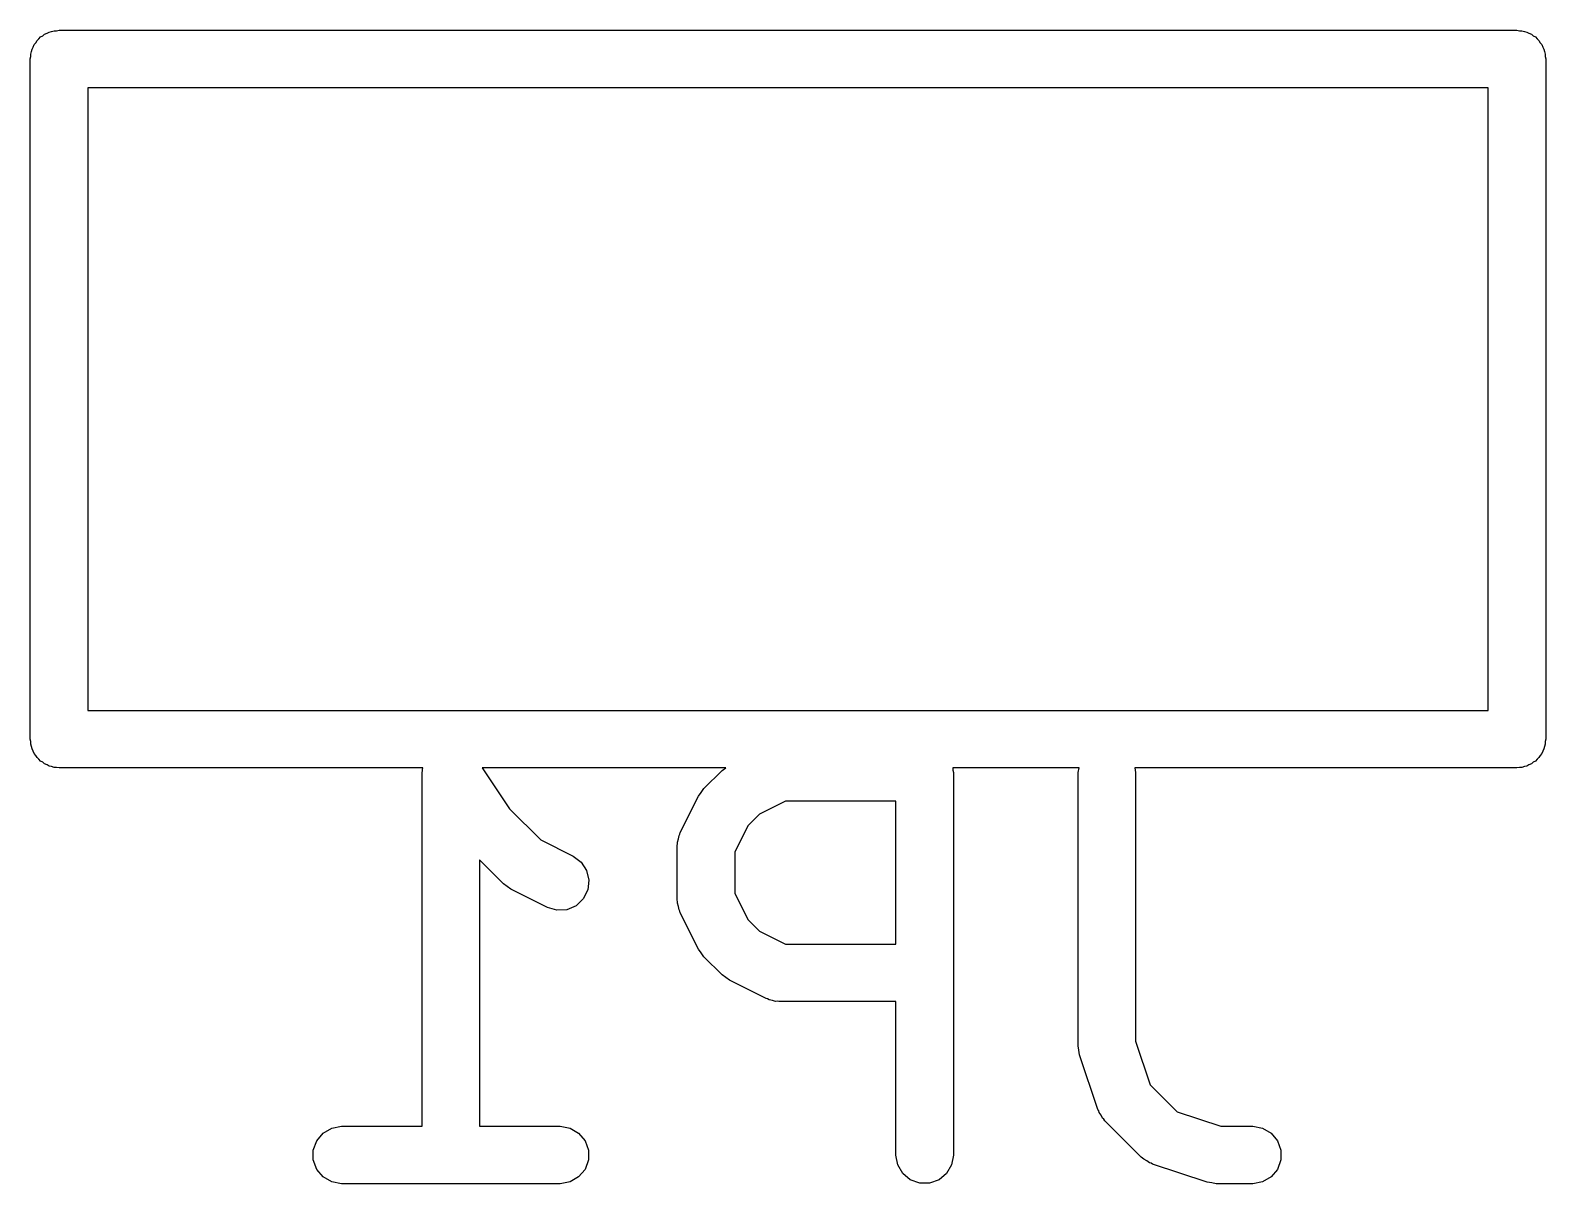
# Model space of a CAD drawing. Extents: x -0.3 to 76.5, y -74.5 to -2.2.
# Drawn here: x 1.02 to 4.98, y -56.551 to -53.536 of the extents above; entities that cross this region are included whole.
import ezdxf

# ---------------------------------------------------------------- set-up
doc = ezdxf.new("R2010")
doc.units = 0
doc.header["$MEASUREMENT"] = 0
doc.layers.add('BLACK', color=7, linetype='CONTINUOUS')

msp = doc.modelspace()

# ---------------------------------------------------------------- linework, layer by layer
at = {"layer": 'Black'}
for p, q in [((1.07581, -53.5394), (1.08198, -53.5371)), ((1.08198, -53.5371), (1.08854, -53.5371)), ((1.08854, -53.5371), (1.095, -53.536)), ((1.095, -53.536), (4.905, -53.536)), ((4.905, -53.536), (4.91146, -53.5371)), ((4.91146, -53.5371), (4.91802, -53.5371)), ((4.91802, -53.5371), (4.92419, -53.5394)), ((1.0278, -53.5797), (1.03005, -53.5735)), ((1.03005, -53.5735), (1.03427, -53.5685)), ((1.03427, -53.5685), (1.03755, -53.5628)), ((1.03755, -53.5628), (1.04257, -53.5586)), ((1.04257, -53.5586), (1.04679, -53.5535)), ((1.04679, -53.5535), (1.05247, -53.5503)), ((1.05247, -53.5503), (1.0575, -53.546)), ((1.0575, -53.546), (1.06367, -53.5438)), ((1.06367, -53.5438), (1.06935, -53.5405)), ((1.06935, -53.5405), (1.07581, -53.5394)), ((4.92419, -53.5394), (4.93065, -53.5405)), ((4.93065, -53.5405), (4.93633, -53.5438)), ((4.93633, -53.5438), (4.9425, -53.546)), ((4.9425, -53.546), (4.94753, -53.5503)), ((4.94753, -53.5503), (4.95321, -53.5535)), ((4.95321, -53.5535), (4.95743, -53.5586)), ((4.95743, -53.5586), (4.96245, -53.5628)), ((4.96245, -53.5628), (4.96573, -53.5685)), ((4.96573, -53.5685), (4.96995, -53.5735)), ((4.96995, -53.5735), (4.9722, -53.5797)), ((1.02, -53.611), (1.02114, -53.6045)), ((1.02, -55.389), (1.02, -53.611)), ((1.02114, -53.598), (1.02338, -53.5918)), ((1.02114, -53.6045), (1.02114, -53.598)), ((1.02338, -53.5918), (1.02452, -53.5853)), ((1.02452, -53.5853), (1.0278, -53.5797)), ((4.9722, -53.5797), (4.97548, -53.5853)), ((4.97548, -53.5853), (4.97662, -53.5918)), ((4.97662, -53.5918), (4.97886, -53.598)), ((4.97886, -53.598), (4.97886, -53.6045)), ((4.97886, -53.6045), (4.98, -53.611)), ((4.98, -53.611), (4.98, -55.389)), ((1.17, -53.686), (1.17, -55.314)), ((4.83, -53.686), (1.17, -53.686)), ((4.83, -55.314), (4.83, -53.686)), ((1.17, -55.314), (4.83, -55.314)), ((1.02114, -55.3955), (1.02, -55.389)), ((1.02114, -55.402), (1.02114, -55.3955)), ((4.98, -55.389), (4.97886, -55.3955)), ((4.97886, -55.3955), (4.97886, -55.402)), ((1.02338, -55.4082), (1.02114, -55.402)), ((1.02452, -55.4147), (1.02338, -55.4082)), ((1.0278, -55.4203), (1.02452, -55.4147)), ((1.03005, -55.4265), (1.0278, -55.4203)), ((1.03427, -55.4315), (1.03005, -55.4265)), ((1.03755, -55.4372), (1.03427, -55.4315)), ((1.04257, -55.4414), (1.03755, -55.4372)), ((4.96245, -55.4372), (4.95743, -55.4414)), ((4.96573, -55.4315), (4.96245, -55.4372)), ((4.96995, -55.4265), (4.96573, -55.4315)), ((4.9722, -55.4203), (4.96995, -55.4265)), ((4.97548, -55.4147), (4.9722, -55.4203)), ((4.97662, -55.4082), (4.97548, -55.4147)), ((4.97886, -55.402), (4.97662, -55.4082)), ((1.04679, -55.4465), (1.04257, -55.4414)), ((1.05247, -55.4497), (1.04679, -55.4465)), ((1.0575, -55.454), (1.05247, -55.4497)), ((1.06367, -55.4562), (1.0575, -55.454)), ((1.06935, -55.4595), (1.06367, -55.4562)), ((1.07581, -55.4606), (1.06935, -55.4595)), ((1.08198, -55.4629), (1.07581, -55.4606)), ((1.08854, -55.4629), (1.08198, -55.4629)), ((1.095, -55.464), (1.08854, -55.4629)), ((2.04571, -55.464), (1.095, -55.464)), ((2.04405, -55.4764), (2.04477, -55.4723)), ((2.04405, -56.4014), (2.04405, -55.4764)), ((2.0445, -55.4681), (2.04571, -55.464)), ((2.04477, -55.4723), (2.0445, -55.4681)), ((2.83786, -55.464), (2.20093, -55.464)), ((2.20093, -55.464), (2.27257, -55.5715)), ((2.7803, -55.5186), (2.82792, -55.471)), ((2.82792, -55.471), (2.83775, -55.4641)), ((2.83775, -55.4641), (2.83786, -55.464)), ((3.76052, -55.464), (3.431, -55.464)), ((3.431, -55.464), (3.431, -55.4699)), ((3.431, -55.4699), (3.43214, -55.4764)), ((3.43214, -55.4764), (3.43214, -56.4764)), ((3.75833, -55.4764), (3.76052, -55.464)), ((3.75833, -56.1907), (3.75833, -55.4764)), ((4.905, -55.464), (3.90615, -55.464)), ((3.90615, -55.464), (3.90833, -55.4764)), ((3.90833, -55.4764), (3.90833, -56.1785)), ((4.91146, -55.4629), (4.905, -55.464)), ((4.91802, -55.4629), (4.91146, -55.4629)), ((4.92419, -55.4606), (4.91802, -55.4629)), ((4.93065, -55.4595), (4.92419, -55.4606)), ((4.93633, -55.4562), (4.93065, -55.4595)), ((4.9425, -55.454), (4.93633, -55.4562)), ((4.94753, -55.4497), (4.9425, -55.454)), ((4.95321, -55.4465), (4.94753, -55.4497)), ((4.95743, -55.4414), (4.95321, -55.4465)), ((2.77341, -55.5284), (2.7803, -55.5186)), ((2.71863, -55.6333), (2.76625, -55.5381)), ((2.76625, -55.5381), (2.77341, -55.5284)), ((2.99389, -55.5514), (2.92538, -55.5856)), ((3.28214, -55.5514), (2.99389, -55.5514)), ((3.28214, -55.9252), (3.28214, -55.5514)), ((2.27257, -55.5715), (2.35395, -55.6528)), ((2.92538, -55.5856), (2.89497, -55.616)), ((2.71524, -55.6412), (2.7174, -55.6375)), ((2.7174, -55.6375), (2.71863, -55.6333)), ((2.89497, -55.616), (2.86071, -55.6846)), ((2.35395, -55.6528), (2.4383, -55.695)), ((2.71071, -55.6669), (2.71147, -55.6626)), ((2.71071, -55.8097), (2.71071, -55.6669)), ((2.71121, -55.6583), (2.71371, -55.6499)), ((2.71147, -55.6626), (2.71121, -55.6583)), ((2.71371, -55.6499), (2.71524, -55.6412)), ((2.25649, -55.7675), (2.19405, -55.7051)), ((2.19405, -55.7051), (2.19405, -56.4014)), ((2.4383, -55.695), (2.45922, -55.7105)), ((2.45922, -55.7105), (2.47357, -55.7323)), ((2.86071, -55.6846), (2.86071, -55.792)), ((2.47357, -55.7323), (2.47963, -55.7576)), ((2.26634, -55.7744), (2.25649, -55.7675)), ((2.27598, -55.7816), (2.26634, -55.7744)), ((2.37122, -55.8292), (2.27598, -55.7816)), ((2.47665, -55.7835), (2.465, -55.8068)), ((2.47963, -55.7576), (2.47665, -55.7835)), ((2.86071, -55.792), (2.89497, -55.8605)), ((2.39619, -55.8366), (2.37122, -55.8292)), ((2.42219, -55.835), (2.39619, -55.8366)), ((2.44609, -55.8247), (2.42219, -55.835)), ((2.465, -55.8068), (2.44609, -55.8247)), ((2.71147, -55.814), (2.71071, -55.8097)), ((2.71121, -55.8183), (2.71147, -55.814)), ((2.71371, -55.8267), (2.71121, -55.8183)), ((2.71524, -55.8354), (2.71371, -55.8267)), ((2.7174, -55.8391), (2.71524, -55.8354)), ((2.71863, -55.8433), (2.7174, -55.8391)), ((2.76625, -55.9385), (2.71863, -55.8433)), ((2.89497, -55.8605), (2.92538, -55.8909)), ((2.92538, -55.8909), (2.99389, -55.9252)), ((2.77341, -55.9482), (2.76625, -55.9385)), ((2.7803, -55.958), (2.77341, -55.9482)), ((2.99389, -55.9252), (3.28214, -55.9252)), ((2.82792, -56.0056), (2.7803, -55.958)), ((2.83775, -56.0125), (2.82792, -56.0056)), ((2.84741, -56.0197), (2.83775, -56.0125)), ((2.94265, -56.0673), (2.84741, -56.0197)), ((2.94679, -56.0685), (2.94265, -56.0673)), ((2.95054, -56.0707), (2.94679, -56.0685)), ((2.95919, -56.0722), (2.95054, -56.0707)), ((2.96761, -56.0747), (2.95919, -56.0722)), ((2.97193, -56.0744), (2.96761, -56.0747)), ((2.97619, -56.0752), (2.97193, -56.0744)), ((3.28214, -56.0752), (2.97619, -56.0752)), ((3.28214, -56.4764), (3.28214, -56.0752)), ((3.76042, -56.2025), (3.75833, -56.1907)), ((3.90833, -56.1785), (3.9465, -56.293)), ((3.76218, -56.2144), (3.76042, -56.2025)), ((3.8098, -56.3572), (3.76218, -56.2144)), ((3.9465, -56.293), (4.0167, -56.3632)), ((3.81186, -56.361), (3.8098, -56.3572)), ((3.81298, -56.3652), (3.81186, -56.361)), ((3.81802, -56.3724), (3.81298, -56.3652)), ((3.8222, -56.3801), (3.81802, -56.3724)), ((3.82544, -56.383), (3.8222, -56.3801)), ((3.82792, -56.3866), (3.82544, -56.383)), ((3.92316, -56.4818), (3.82792, -56.3866)), ((4.0167, -56.3632), (4.13122, -56.4014)), ((1.76838, -56.4389), (1.78512, -56.4189)), ((1.78512, -56.4189), (1.80768, -56.4059)), ((1.80768, -56.4059), (1.83333, -56.4014)), ((1.83333, -56.4014), (2.04405, -56.4014)), ((2.19405, -56.4014), (2.40476, -56.4014)), ((2.40476, -56.4014), (2.43041, -56.4059)), ((2.43041, -56.4059), (2.45297, -56.4189)), ((2.45297, -56.4189), (2.46971, -56.4389)), ((4.13122, -56.4014), (4.21429, -56.4014)), ((4.21429, -56.4014), (4.23994, -56.4059)), ((4.23994, -56.4059), (4.26249, -56.4189)), ((4.26249, -56.4189), (4.27924, -56.4389)), ((1.75947, -56.4634), (1.76838, -56.4389)), ((1.75947, -56.4894), (1.75947, -56.4634)), ((2.46971, -56.4389), (2.47862, -56.4634)), ((2.47862, -56.4634), (2.47862, -56.4894)), ((4.27924, -56.4389), (4.28815, -56.4634)), ((4.28815, -56.4634), (4.28815, -56.4894)), ((1.76838, -56.5139), (1.75947, -56.4894)), ((2.47862, -56.4894), (2.46971, -56.5139)), ((3.28667, -56.502), (3.28214, -56.4764)), ((3.29969, -56.5246), (3.28667, -56.502)), ((3.42762, -56.502), (3.4146, -56.5246)), ((3.43214, -56.4764), (3.42762, -56.502)), ((3.9267, -56.4843), (3.92316, -56.4818)), ((3.92957, -56.4875), (3.9267, -56.4843)), ((3.93729, -56.4917), (3.92957, -56.4875)), ((3.94449, -56.4967), (3.93729, -56.4917)), ((3.94867, -56.4979), (3.94449, -56.4967)), ((3.95247, -56.4999), (3.94867, -56.4979)), ((4.09533, -56.5475), (3.95247, -56.4999)), ((4.28815, -56.4894), (4.27924, -56.5139)), ((1.78512, -56.5338), (1.76838, -56.5139)), ((1.80768, -56.5469), (1.78512, -56.5338)), ((1.83333, -56.5514), (1.80768, -56.5469)), ((2.43041, -56.5469), (2.40476, -56.5514)), ((2.45297, -56.5338), (2.43041, -56.5469)), ((2.46971, -56.5139), (2.45297, -56.5338)), ((3.31964, -56.5413), (3.29969, -56.5246)), ((3.34412, -56.5502), (3.31964, -56.5413)), ((3.39464, -56.5413), (3.37017, -56.5502)), ((3.4146, -56.5246), (3.39464, -56.5413)), ((4.10721, -56.5493), (4.09533, -56.5475)), ((4.23994, -56.5469), (4.21429, -56.5514)), ((4.26249, -56.5338), (4.23994, -56.5469)), ((4.27924, -56.5139), (4.26249, -56.5338)), ((2.40476, -56.5514), (1.83333, -56.5514)), ((3.37017, -56.5502), (3.34412, -56.5502)), ((4.11905, -56.5514), (4.10721, -56.5493)), ((4.21429, -56.5514), (4.11905, -56.5514))]:
    msp.add_line(p, q, dxfattribs=at)

doc.saveas('drawing.dxf')
